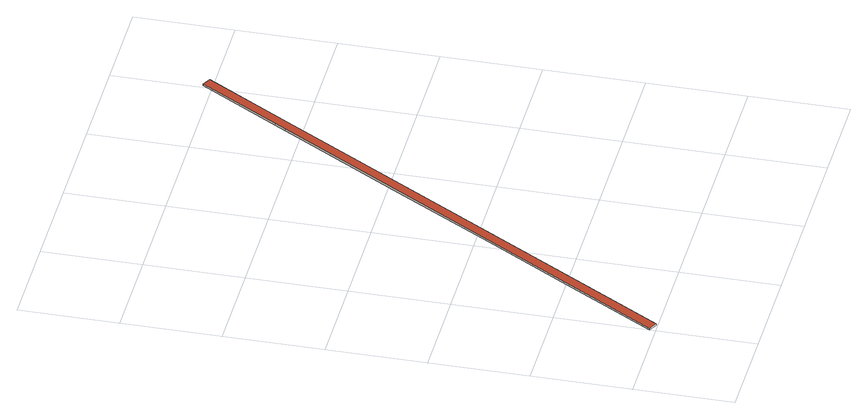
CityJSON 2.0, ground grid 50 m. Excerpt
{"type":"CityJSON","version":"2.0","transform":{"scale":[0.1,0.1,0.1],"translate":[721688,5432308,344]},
"CityObjects":{
"building1":{"type":"Building","attributes":{"Gemeindeschluessel":"09375199","HoeheDach":"345.458","HoeheGrund":"344.458","Methode":"1000","NiedrigsteTraufeDesGebaeudes":"345.458","Geometrietyp2DReferenz":"3000","measuredHeight":1,"function":"53001_1800","roofType":"1000"},"geometry":[{"type":"Solid","lod":"2","boundaries":[[[[0,1,2,3,4,5,6,7]],[[0,7,8,9,10,11,12,13]],[[2,1,14,15,16,17]],[[6,5,18,19,20,21,22,23,24]],[[25,3,2,17]],[[18,5,4,26]],[[4,3,25,27,26]],[[14,1,0,13]],[[8,7,6,24]],[[24,23,22,21,20,19,18,26,27,25,17,16,15,14,13,12,11,10,9,8]]]],"semantics":{"surfaces":[{"type":"RoofSurface","Dachneigung":"90.000","Dachorientierung":"-1.000","Flaeche":"1470.003","Z_MAX":"1.000","Z_MAX_ASL":"345.458","Z_MIN":"1.000","Z_MIN_ASL":"345.458"},{"type":"WallSurface","Flaeche":"235.294","Z_MAX":"1.000","Z_MAX_ASL":"345.458","Z_MIN":"0.000","Z_MIN_ASL":"344.458"},{"type":"WallSurface","Flaeche":"54.355","Z_MAX":"1.000","Z_MAX_ASL":"345.458","Z_MIN":"0.000","Z_MIN_ASL":"344.458"},{"type":"WallSurface","Flaeche":"239.691","Z_MAX":"1.000","Z_MAX_ASL":"345.458","Z_MIN":"0.000","Z_MIN_ASL":"344.458"},{"type":"WallSurface","Flaeche":"4.999","Z_MAX":"1.000","Z_MAX_ASL":"345.458","Z_MIN":"0.000","Z_MIN_ASL":"344.458"},{"type":"WallSurface","Flaeche":"6.549","Z_MAX":"1.000","Z_MAX_ASL":"345.458","Z_MIN":"0.000","Z_MIN_ASL":"344.458"},{"type":"WallSurface","Flaeche":"47.807","Z_MAX":"1.000","Z_MAX_ASL":"345.458","Z_MIN":"0.000","Z_MIN_ASL":"344.458"},{"type":"WallSurface","Flaeche":"4.397","Z_MAX":"1.000","Z_MAX_ASL":"345.458","Z_MIN":"0.000","Z_MIN_ASL":"344.458"},{"type":"GroundSurface","Flaeche":"1470.017","Z_MAX":"0.000","Z_MAX_ASL":"344.458","Z_MIN":"0.000","Z_MIN_ASL":"344.458"}],"values":[[0,1,2,3,4,5,6,7,4,8]]}}]}
},
"vertices":[
[1259,2023,15],[1282,2060,15],[1562,2526,15],[1520,2552,15],[1273,2142,15],[1239,2086,15],[2,33,15],[45,7,15],[45,7,5],[231,316,5],[309,446,5],[572,881,5],[897,1422,5],[1259,2023,5],[1282,2060,5],[1316,2117,5],[1414,2280,5],[1562,2526,5],[1239,2086,5],[1216,2049,5],[854,1447,5],[529,907,5],[267,472,5],[188,341,5],[2,33,5],[1520,2552,5],[1273,2142,5],[1371,2306,5]
]}
